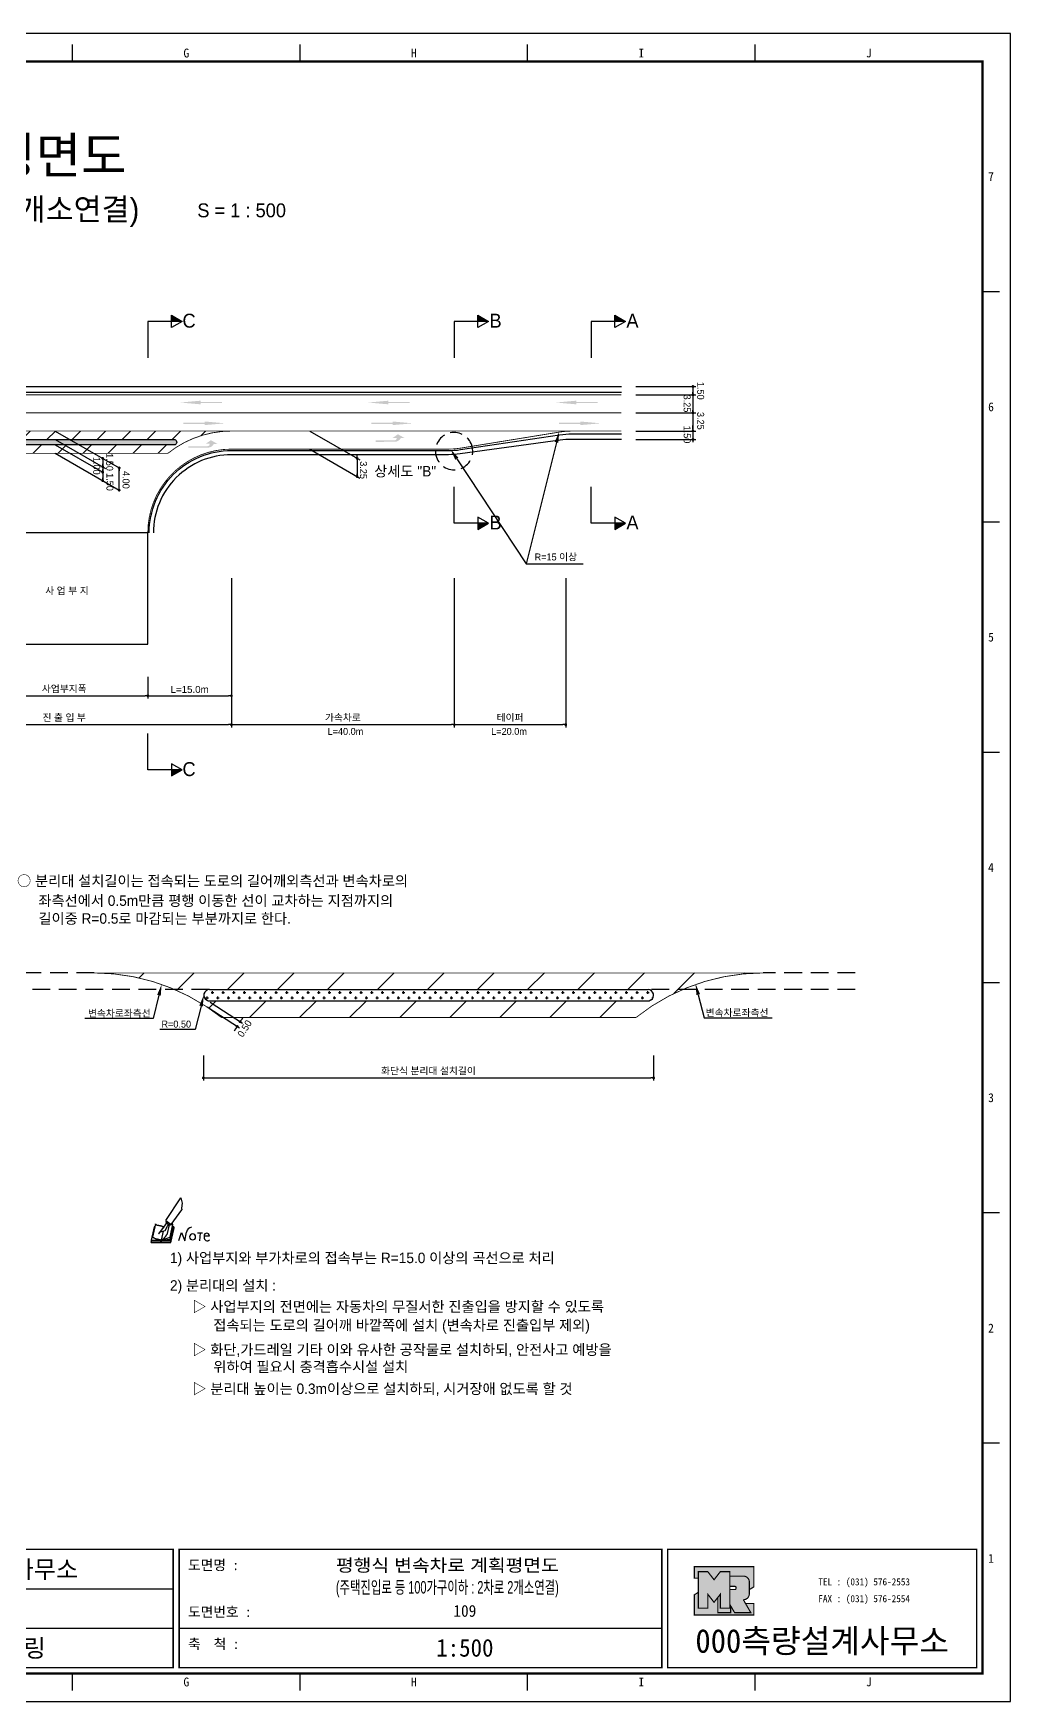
# Model space of a CAD drawing. Header units: millimetres. Extents: x 456 to 879, y 3 to 302.
# Drawn here: x 703.7 to 879.1, y 2.7 to 302.1 of the extents above; entities that cross this region are included whole.
import ezdxf
from ezdxf.enums import TextEntityAlignment as Align

# ---------------------------------------------------------------- set-up
doc = ezdxf.new("R2010")
doc.units = ezdxf.units.MM
doc.linetypes.add('HIDDEN', pattern=[9.525, 6.35, -3.175])
for name, color, linetype in [('CC-GSTR-0004', 4, 'Continuous'), ('CM-LANE-0030', 30, 'Continuous'), ('CZ-DIMT-0002', 7, 'Continuous'), ('CZ-LIN1-0007', 7, 'Continuous'), ('CZ-LIN2-0003', 3, 'Continuous'), ('CZ-LINE-0001', 7, 'Continuous'), ('CZ-TEXT-BOX0', 7, 'Continuous'), ('TITLE', 7, 'Continuous')]:
    doc.layers.add(name, color=color, linetype=linetype)
doc.styles.add('견고딕', font='arial.ttf')
doc.styles.add('돋움', font='')
doc.styles.add('돋음체', font='')
doc.styles.get('돋움').set_extended_font_data('Dotum')
doc.styles.get('돋음체').set_extended_font_data('DotumChe')

# ---------------------------------------------------------------- blocks, each defined once
blk = doc.blocks.new('note')
for p, q in [((0.85, 3.5), (3.53, 7.57)), ((3.53, 7.57), (3.8, 6.64)), ((3.8, 6.64), (3.69, 5.72)), ((1, 3.1), (0.75, 2.77)), ((0.85, 3.5), (1.8, 2.79)), ((1, 3.4), (0.85, 3.21)), ((0.85, 3.21), (1.52, 2.71)), ((1.8, 2.79), (3.74, 5.46)), ((3.69, 5.72), (3.74, 5.46)), ((-1.24, 2.36), (-1.77, 0)), ((-1.77, 0), (1.77, 0)), ((-1.77, 0), (-1.77, -0.3)), ((-1.53, 0.52), (-1.55, 0.54)), ((-1.01, 2.9), (-1.53, 0.52)), ((-1.48, 0.48), (-1.53, 0.52)), ((-1.43, 0.44), (-1.48, 0.48)), ((-1.38, 0.41), (-1.43, 0.44)), ((-1.33, 0.4), (-1.38, 0.41)), ((-1.27, 0.37), (-1.33, 0.4)), ((-1.22, 0.35), (-1.27, 0.37)), ((-1.13, 2.36), (-1.24, 2.36)), ((-1.17, 0.33), (-1.22, 0.35)), ((-1.12, 0.32), (-1.17, 0.33)), ((-1.02, 0.25), (-1.12, 0.32)), ((-0.97, 0.22), (-1.02, 0.25)), ((-1, 2.9), (-1.01, 2.9)), ((-0.98, 2.85), (-1, 2.9)), ((-0.95, 2.8), (-0.98, 2.85)), ((-0.93, 0.21), (-0.97, 0.22)), ((-0.9, 2.75), (-0.95, 2.8)), ((-0.88, 0.19), (-0.93, 0.21)), ((-0.85, 2.72), (-0.9, 2.75)), ((-0.8, 0.18), (-0.88, 0.19)), ((-0.79, 2.69), (-0.85, 2.72)), ((-0.75, 0.17), (-0.8, 0.18)), ((-0.74, 2.68), (-0.79, 2.69)), ((-0.7, 0.16), (-0.75, 0.17)), ((-0.69, 2.65), (-0.74, 2.68)), ((-0.64, 0.15), (-0.7, 0.16)), ((-0.64, 2.65), (-0.69, 2.65)), ((-0.59, 2.63), (-0.64, 2.65)), ((-0.58, 0.14), (-0.64, 0.15)), ((-0.54, 2.62), (-0.59, 2.63)), ((-0.53, 0.13), (-0.58, 0.14)), ((-0.48, 2.61), (-0.54, 2.62)), ((-0.48, 0.12), (-0.53, 0.13)), ((-0.43, 2.61), (-0.48, 2.61)), ((-0.43, 0.11), (-0.48, 0.12)), ((0.75, 2.77), (-0.46, 1.16)), ((0.37, 2.24), (-0.46, 1.16)), ((-0.46, 1.16), (-0.08, 1.47)), ((-0.38, 2.59), (-0.43, 2.61)), ((-0.38, 0.08), (-0.43, 0.11)), ((-0.33, 2.59), (-0.38, 2.59)), ((-0.29, 0.06), (-0.38, 0.08)), ((-0.27, 2.58), (-0.33, 2.59)), ((-0.23, 0.05), (-0.29, 0.06)), ((-0.22, 2.57), (-0.27, 2.58)), ((-0.16, 0.04), (-0.23, 0.05)), ((-0.17, 2.56), (-0.22, 2.57)), ((-0.12, 2.55), (-0.17, 2.56)), ((-0.11, 0.03), (-0.16, 0.04)), ((-0.07, 2.53), (-0.12, 2.55)), ((-0.04, 0.02), (-0.11, 0.03)), ((-0.08, 1.47), (0.72, 1.75)), ((-0.01, 2.51), (-0.07, 2.53)), ((-0.05, -0.3), (-0.05, 0)), ((0, 0), (-0.04, 0.02)), ((0.04, 2.5), (-0.01, 2.51)), ((0.37, 1.63), (0, 0)), ((0, 0), (1.6, 0.53)), ((0, 0), (1.65, 0.18)), ((0, 0.01), (0.06, 0.04)), ((0, -0.3), (0, 0)), ((0.09, 2.48), (0.04, 2.5)), ((0.05, -0.3), (0.05, 0)), ((0.06, 0.04), (0.11, 0.07)), ((0.14, 2.48), (0.09, 2.48)), ((0.11, 0.07), (0.16, 0.09)), ((0.2, 2.47), (0.14, 2.48)), ((0.16, 0.09), (0.21, 0.12)), ((0.26, 2.43), (0.18, 2.46)), ((0.21, 0.12), (0.27, 0.14)), ((0.34, 2.4), (0.26, 2.43)), ((0.27, 0.14), (0.36, 0.19)), ((0.45, 2.37), (0.34, 2.4)), ((0.36, 0.19), (0.41, 0.22)), ((0.41, 0.22), (0.46, 0.27)), ((0.46, 0.27), (0.51, 0.3)), ((0.51, 0.3), (0.56, 0.34)), ((0.56, 0.34), (0.6, 0.4)), ((0.6, 0.4), (0.64, 0.45)), ((0.64, 0.45), (0.67, 0.51)), ((0.67, 0.51), (0.74, 0.58)), ((0.72, 1.75), (1.16, 2.53)), ((0.74, 0.58), (0.79, 0.63)), ((0.79, 0.63), (0.83, 0.68)), ((0.83, 0.68), (0.86, 0.73)), ((0.86, 0.73), (0.89, 0.79)), ((0.89, 0.84), (0.92, 0.89)), ((0.89, 0.79), (0.89, 0.84)), ((0.92, 0.89), (0.96, 0.95)), ((0.96, 0.95), (1.01, 0.97)), ((1.47, 2.74), (1.01, 0.97)), ((1.16, 2.53), (1.37, 2.82)), ((2.13, 2.84), (1.44, 2.63)), ((1.52, 2.71), (1.66, 2.9)), ((1.6, 0.53), (2.13, 2.84)), ((1.65, 0.18), (2.19, 2.48)), ((1.77, 0), (2.3, 2.36)), ((1.77, -0.3), (2.3, 2.07)), ((1.77, -0.38), (2.3, 1.99)), ((1.77, -0.44), (2.3, 1.93)), ((1.77, 0), (1.77, -0.3)), ((2.19, 2.48), (2.04, 2.47)), ((2.3, 2.36), (2.16, 2.36)), ((2.3, 2.36), (2.3, 2.07)), ((3.21, -0.08), (3.68, 1.4)), ((3.68, 1.4), (4.26, -0.14)), ((4.26, -0.14), (4.56, 1.44)), ((6.55, 1.34), (7.46, 1.34)), ((7.01, 1.34), (6.87, -0.11)), ((7.71, 0.77), (7.71, 0.55)), ((7.71, 0.77), (8.67, 0.77)), ((-1.77, -0.3), (1.77, -0.3)), ((-1.77, -0.43), (-1.77, -0.3)), ((-1.77, -0.37), (1.77, -0.37)), ((-1.77, -0.43), (1.77, -0.43))]:
    blk.add_line(p, q)
for centre, major_axis, start_param, end_param in [((0.4, 2.31), (0.0702, 0.0702), 3.283946, 6.425539), ((5.68, 1.23), (-0.806, 0.806), -0.591174, 0.597824), ((5.66, 0.58), (-0.378, 0.378), 3.926991, 10.210176), ((8.3, 0.49), (0.422, 0.422), 2.265602, 4.634911), ((8.19, 0.77), (-0.342, 0.342), 3.926991, 7.068583)]:
    blk.add_ellipse(centre, major_axis=major_axis, ratio=1, start_param=start_param, end_param=end_param)
blk = doc.blocks.new('_Dot')
at = {"color": 0, "linetype": 'ByBlock', "lineweight": -2}
blk.add_line((-0.5, 0), (-1, 0), dxfattribs=at)
at = {"color": 0, "linetype": 'ByBlock', "const_width": 0.5}
blk.add_lwpolyline([(-0.25, 0, 1), (0.25, 0, 1)], format="xyb", close=True, dxfattribs=at)

msp = doc.modelspace()

# ---------------------------------------------------------------- hatches: boundary and pattern name
at = {"layer": 'CM-LANE-0030'}
h = msp.add_hatch(dxfattribs=at)
h.set_pattern_fill('ANSI31', color=256, style=0)
h.set_pattern_definition([(45, (-1023.2153, 4.072), (-2.245064, 2.245064), [])])
h.paths.add_polyline_path([(727.82, 226.72, -0.170323), (739.22, 230.72), (569.22, 230.72, -0.170323), (580.62, 226.72)])
h.paths.add_polyline_path([(579.39, 228.22, 0.001926), (579.27, 228.29, -0.750696), (579.54, 229.22), (728.9, 229.22, -0.750696), (729.17, 228.29, 0.001926), (729.05, 228.22)], flags=16)
h = msp.add_hatch(dxfattribs=at)
h.set_pattern_fill('ANSI31', color=256, scale=2, style=0)
h.set_pattern_definition([(45, (-591.232, -328.1766), (-4.490128, 4.490128), [])])
h.paths.add_polyline_path([(714.62, 133.47, -0.170323), (737.42, 125.47), (811.82, 125.47, -0.170323), (834.62, 133.47)])
h.paths.add_polyline_path([(813.98, 130.47, -0.750696), (814.52, 128.62, 0.001926), (814.27, 128.47), (734.97, 128.47, 0.001926), (734.72, 128.62, -0.750696), (735.26, 130.47)], flags=16)
at = {"layer": 'CZ-LIN1-0007'}
for points in [[(733.69, 236.16), (733.69, 235.94), (737.52, 235.94), (737.52, 235.73), (733.69, 235.73), (733.69, 235.51), (730.04, 235.83)], [(767.39, 236.16), (767.39, 235.94), (771.22, 235.94), (771.22, 235.73), (767.39, 235.73), (767.39, 235.51), (763.74, 235.83)], [(801.09, 236.16), (801.09, 235.94), (804.92, 235.94), (804.92, 235.73), (801.09, 235.73), (801.09, 235.51), (797.44, 235.83)], [(734.42, 232.43), (734.42, 232.21), (730.6, 232.21), (730.6, 232), (734.42, 232), (734.42, 231.78), (738.08, 232.1)], [(768.13, 232.43), (768.13, 232.21), (764.3, 232.21), (764.3, 232), (768.13, 232), (768.13, 231.78), (771.78, 232.1)], [(801.83, 232.43), (801.83, 232.21), (798, 232.21), (798, 232), (801.83, 232), (801.83, 231.78), (805.48, 232.1)], [(735.05, 227.73, 0.267976), (736.08, 228.42), (736.71, 228.41), (735.54, 229.07), (734.59, 228.42), (735.29, 228.42, -0.504994), (734.98, 228), (731.51, 227.98), (731.52, 227.71)], [(768.61, 228.79, 0.267976), (769.64, 229.48), (770.27, 229.48), (769.1, 230.13), (768.16, 229.49), (768.85, 229.48, -0.504994), (768.54, 229.06), (765.08, 229.04), (765.08, 228.77)]]:
    msp.add_hatch(color=256, dxfattribs=at).paths.add_polyline_path(points)
at = {"layer": 'CZ-LIN2-0003'}
h = msp.add_hatch(dxfattribs=at)
h.set_pattern_fill('CROSS', color=256, scale=0.075, style=0)
h.set_pattern_definition([(0, (-1023.21535, 4.07195), (0.47625, 0.47625), [0.238125, -0.714375]), (90, (-1023.0963, 3.9529), (-0.47625, 0.47625), [0.238125, -0.714375])])
h.paths.add_polyline_path([(729.05, 228.22, -0.001926), (729.17, 228.29, 0.750696), (728.9, 229.22), (579.54, 229.22, 0.750696), (579.27, 228.29, -0.001926), (579.39, 228.22)])
h = msp.add_hatch(dxfattribs=at)
h.set_pattern_fill('CROSS', color=256, scale=0.15, style=0)
h.set_pattern_definition([(0, (-591.2321, -328.1766), (0.9525, 0.9525), [0.47625, -1.42875]), (90, (-590.9939, -328.4147), (-0.9525, 0.9525), [0.47625, -1.42875])])
h.paths.add_polyline_path([(735.26, 130.47, 0.750696), (734.72, 128.62, -0.001926), (734.97, 128.47), (814.27, 128.47, -0.001926), (814.52, 128.62, 0.750696), (813.98, 130.47)])
at = {"layer": 'CZ-LINE-0001'}
for points in [[(728.46, 251.48), (728.46, 250.38), (730.36, 250.38)], [(783.46, 251.48), (783.46, 250.38), (785.36, 250.38)], [(808.04, 251.48), (808.04, 250.38), (809.94, 250.38)], [(785.36, 214.16), (783.46, 214.16), (783.46, 213.07)], [(809.94, 214.16), (808.04, 214.16), (808.04, 213.07)], [(730.36, 169.92), (728.46, 169.92), (728.46, 168.82)]]:
    msp.add_hatch(color=256, dxfattribs=at).paths.add_polyline_path(points)
at = {"layer": 'TITLE', "ltscale": 150}
h = msp.add_hatch(color=8, dxfattribs=at)
edge = h.paths.add_edge_path()
edge.add_line((832.97, 26.93), (822.3, 26.93))
edge.add_line((822.3, 26.93), (822.3, 24.85))
edge.add_line((822.3, 24.85), (823.01, 24.85))
edge.add_line((823.01, 24.85), (823.01, 26.03))
edge.add_line((823.01, 26.03), (824.7, 26.03))
edge.add_line((824.7, 26.03), (825.83, 24.58))
edge.add_line((825.83, 24.58), (826.96, 26.03))
edge.add_line((826.96, 26.03), (828.65, 26.03))
edge.add_line((828.65, 26.03), (828.65, 25.23))
edge.add_line((828.65, 25.23), (831.09, 25.23))
edge.add_arc((831.09, 24.16), 1.07, 0, 90, ccw=False)
edge.add_line((832.16, 24.16), (832.16, 22.8))
edge.add_line((832.16, 22.8), (832.97, 23.3))
edge.add_line((832.97, 23.3), (832.97, 26.93))
h.paths.add_polyline_path([(826.51, 21.41), (825.83, 20.53), (824.7, 21.98), (824.7, 19.47), (823.01, 19.47), (823.01, 22.32), (822.3, 21.88), (822.3, 18.24), (832.97, 18.24), (832.97, 20.32), (831.47, 20.32), (832.43, 18.67), (829.52, 18.67), (828.82, 19.88), (828.82, 18.67), (826.51, 18.67)])
msp.add_hatch(color=5, dxfattribs=at).paths.add_polyline_path([(828.65, 26.03), (826.96, 26.03), (825.83, 24.58), (824.7, 26.03), (823.01, 26.03), (823.01, 19.47), (824.7, 19.47), (824.7, 21.98), (825.83, 20.53), (826.96, 21.98), (826.96, 19.47), (828.65, 19.47)])
h = msp.add_hatch(color=161, dxfattribs=at)
edge = h.paths.add_edge_path()
edge.add_arc((831.09, 24.16), 1.07, 360, 450)
edge.add_line((831.09, 25.23), (828.65, 25.23))
edge.add_line((828.65, 25.23), (828.65, 23.38))
edge.add_line((828.65, 23.38), (829.64, 23.38))
edge.add_arc((829.64, 23.26), 0.113, 0, 90, ccw=False)
edge.add_line((829.76, 23.26), (829.76, 22.95))
edge.add_arc((829.64, 22.95), 0.113, 270, 360, ccw=False)
edge.add_line((829.64, 22.84), (828.65, 22.84))
edge.add_line((828.65, 22.84), (828.65, 19.47))
edge.add_line((828.65, 19.47), (826.96, 19.47))
edge.add_line((826.96, 19.47), (826.96, 21.98))
edge.add_line((826.96, 21.98), (826.51, 21.41))
edge.add_line((826.51, 21.41), (826.51, 18.67))
edge.add_line((826.51, 18.67), (828.82, 18.67))
edge.add_line((828.82, 18.67), (828.82, 19.88))
edge.add_line((828.82, 19.88), (829.52, 18.67))
edge.add_line((829.52, 18.67), (832.43, 18.67))
edge.add_line((832.43, 18.67), (831.09, 20.99))
edge.add_arc((831.09, 22.06), 1.07, 270, 360)
edge.add_line((832.16, 22.06), (832.16, 24.16))

# ---------------------------------------------------------------- linework, layer by layer
at = {"color": 0, "linetype": 'ByBlock', "lineweight": -2}
for p, q in [((822.05, 238.47), (822.05, 238.22)), ((822.05, 237.47), (822.05, 237.72)), ((822.05, 236.97), (822.05, 236.72)), ((822.05, 234.22), (822.05, 234.47)), ((822.05, 233.72), (822.05, 233.47)), ((822.05, 230.97), (822.05, 231.22)), ((822.05, 230.97), (822.05, 231.22)), ((822.05, 228.97), (822.05, 228.72)), ((822.05, 228.97), (822.05, 228.72)), ((716.12, 225.56), (716.12, 225.31)), ((716.12, 224.56), (716.12, 224.81)), ((761.77, 226.06), (761.77, 226.31)), ((761.77, 225.56), (761.77, 225.31)), ((716.12, 224.06), (716.12, 223.81)), ((716.12, 223.56), (716.12, 223.81)), ((716.12, 222.06), (716.12, 222.31)), ((719.08, 223.85), (719.08, 223.6)), ((761.77, 222.81), (761.77, 223.06)), ((719.08, 220.35), (719.08, 220.6)), ((740.11, 123.66), (739.98, 123.45)), ((740.93, 124.92), (741.06, 125.13))]:
    msp.add_line(p, q, dxfattribs=at)
at = {"color": 0, "linetype": 'ByBlock', "const_width": 0.25}
for points in [[(822.05, 238.59, 1), (822.05, 238.84, 1)], [(822.05, 237.09, 1), (822.05, 237.34, 1)], [(822.05, 237.34, 1), (822.05, 237.09, 1)], [(822.05, 233.84, 1), (822.05, 234.09, 1)], [(822.05, 234.09, 1), (822.05, 233.84, 1)], [(822.05, 230.84, 1), (822.05, 230.59, 1)], [(822.05, 230.84, 1), (822.05, 230.59, 1)], [(822.05, 229.09, 1), (822.05, 229.34, 1)], [(822.05, 229.09, 1), (822.05, 229.34, 1)], [(716.12, 225.69, 1), (716.12, 225.94, 1)], [(716.12, 224.19, 1), (716.12, 224.44, 1)], [(716.12, 224.44, 1), (716.12, 224.19, 1)], [(761.77, 225.94, 1), (761.77, 225.69, 1)], [(761.77, 225.69, 1), (761.77, 225.94, 1)], [(716.12, 223.44, 1), (716.12, 223.19, 1)], [(716.12, 221.94, 1), (716.12, 221.69, 1)], [(719.08, 223.98, 1), (719.08, 224.23, 1)], [(761.77, 222.69, 1), (761.77, 222.44, 1)], [(719.08, 220.23, 1), (719.08, 219.98, 1)], [(740.18, 123.76, 1), (740.32, 123.97, 1)], [(740.86, 124.81, 1), (740.72, 124.6, 1)]]:
    msp.add_lwpolyline(points, format="xyb", close=True, dxfattribs=at)
at = {"layer": 'CC-GSTR-0004'}
for points in [[(529.22, 238.72), (809.22, 238.72)], [(529.22, 237.72), (809.22, 237.72)]]:
    msp.add_lwpolyline(points, dxfattribs=at)
for points in [[(724.47, 212.47, -0.414214), (739.22, 227.22), (778.1, 227.22), (778.1, 227.22, 0.03724), (780.33, 227.38), (798.11, 230.05, -0.03724), (800.34, 230.22), (800.34, 230.22), (809.22, 230.22)], [(809.22, 229.22), (800.25, 229.22), (800.25, 229.22, 0.034174), (798.2, 229.08), (780.24, 226.61), (780.24, 226.61, -0.034174), (778.19, 226.47), (778.19, 226.47), (739.22, 226.47, 0.414214), (725.22, 212.47)]]:
    msp.add_lwpolyline(points, format="xyb", dxfattribs=at)
at = {"layer": 'CM-LANE-0030', "const_width": 0.15}
msp.add_lwpolyline([(529.22, 233.97), (809.22, 233.97)], dxfattribs=at)
for points in [[(569.22, 230.72), (739.22, 230.72, 0.170323), (727.82, 226.72), (580.62, 226.72, 0.170323)], [(811.82, 125.47), (737.42, 125.47, 0.170323), (714.62, 133.47), (834.62, 133.47, 0.170323)]]:
    msp.add_lwpolyline(points, format="xyb", close=True, dxfattribs=at)
at = {"layer": 'CZ-LIN1-0007', "const_width": 0.15}
for points in [[(529.22, 237.22), (809.22, 237.22)], [(739.22, 230.72), (769.82, 230.72)]]:
    msp.add_lwpolyline(points, dxfattribs=at)
msp.add_lwpolyline([(809.22, 230.72), (800.43, 230.72, 0.040295), (798.02, 230.52), (780.41, 227.66), (780.41, 227.66, -0.040295), (778.01, 227.47), (778.01, 227.47), (739.22, 227.47, 0.414214), (724.22, 212.47)], format="xyb", dxfattribs=at)
at = {"layer": 'CZ-LIN1-0007', "linetype": 'HIDDEN', "const_width": 0.15}
msp.add_lwpolyline([(769.82, 230.72), (800.43, 230.72)], dxfattribs=at)
at = {"layer": 'CZ-LIN2-0003'}
for p, q in [((735.26, 130.47), (813.98, 130.47)), ((734.97, 128.47), (814.27, 128.47)), ((741.06, 125.13), (741.33, 125.55))]:
    msp.add_line(p, q, dxfattribs=at)
msp.add_lwpolyline([(728.9, 229.22, -0.750696), (729.17, 228.29, 0.001926), (729.05, 228.22), (579.39, 228.22, 0.001926), (579.27, 228.29, -0.750696), (579.54, 229.22)], format="xyb", close=True, dxfattribs=at)
msp.add_lwpolyline([(724.22, 212.47), (694.22, 212.47), (694.22, 192.47), (724.22, 192.47)], close=True, dxfattribs=at)
for points in [[(734.97, 128.47, 0.001926), (734.72, 128.62, 0.001926)], [(814.52, 128.62, 0.001926), (814.27, 128.47)]]:
    msp.add_lwpolyline(points, format="xyb", dxfattribs=at)
for centre, start, end in [((735.26, 129.47), 90, 237.5816), ((813.98, 129.47), 302.4184, 90)]:
    msp.add_arc(centre, 1, start, end, dxfattribs=at)
at = {"layer": 'CZ-LINE-0001'}
for p, q in [((728.46, 249.29), (728.46, 251.48)), ((728.46, 251.48), (730.36, 250.38)), ((783.46, 249.29), (783.46, 251.48)), ((783.46, 251.48), (785.36, 250.38)), ((808.04, 249.29), (808.04, 251.48)), ((808.04, 251.48), (809.94, 250.38)), ((730.36, 250.38), (724.22, 250.38)), ((724.22, 250.38), (724.22, 243.84)), ((730.36, 250.38), (728.46, 249.29)), ((785.36, 250.38), (779.22, 250.38)), ((779.22, 250.38), (779.22, 243.84)), ((785.36, 250.38), (783.46, 249.29)), ((809.94, 250.38), (803.8, 250.38)), ((803.8, 250.38), (803.8, 243.84)), ((809.94, 250.38), (808.04, 249.29)), ((811.82, 238.72), (822.55, 238.72)), ((811.82, 237.22), (822.55, 237.22)), ((811.82, 237.22), (822.55, 237.22)), ((822.05, 238.22), (822.05, 229.22)), ((811.82, 233.97), (822.55, 233.97)), ((811.82, 233.97), (822.55, 233.97)), ((707.62, 230.72), (719.08, 224.1)), ((753.27, 230.72), (762.27, 225.52)), ((811.82, 230.72), (822.55, 230.72)), ((811.82, 230.72), (822.55, 230.72)), ((822.05, 231.22), (822.05, 231.72)), ((707.62, 229.22), (716.62, 224.02)), ((707.62, 228.22), (716.12, 223.31)), ((811.82, 229.22), (822.55, 229.22)), ((811.82, 229.22), (822.55, 229.22)), ((707.62, 226.72), (719.08, 220.1)), ((716.12, 225.31), (716.12, 221.81)), ((753.27, 227.47), (762.27, 222.27)), ((761.77, 225.31), (761.77, 222.31)), ((719.08, 220.1), (719.08, 224.1)), ((779.22, 214.16), (779.22, 220.71)), ((803.8, 214.16), (803.8, 220.71)), ((785.36, 214.16), (779.22, 214.16)), ((785.36, 214.16), (783.46, 215.26)), ((783.46, 215.26), (783.46, 213.07)), ((783.46, 213.07), (785.36, 214.16)), ((809.94, 214.16), (803.8, 214.16)), ((809.94, 214.16), (808.04, 215.26)), ((808.04, 215.26), (808.04, 213.07)), ((808.04, 213.07), (809.94, 214.16)), ((792.1, 206.86), (802.37, 206.86)), ((739.22, 204.31), (739.22, 177.53)), ((779.22, 204.31), (779.22, 177.53)), ((779.22, 204.31), (779.22, 177.53)), ((799.22, 204.31), (799.22, 177.53)), ((724.22, 186.59), (724.22, 182.71)), ((724.22, 186.59), (724.22, 182.71)), ((739.22, 186.59), (739.22, 182.71)), ((739.22, 186.59), (739.22, 177.53)), ((694.72, 183.21), (723.72, 183.21)), ((724.72, 183.21), (738.72, 183.21)), ((679.72, 178.03), (738.72, 178.03)), ((739.72, 178.03), (778.72, 178.03)), ((779.72, 178.03), (798.72, 178.03)), ((724.22, 169.92), (724.22, 176.46)), ((730.36, 169.92), (728.46, 171.02)), ((728.46, 171.02), (728.46, 168.82)), ((730.36, 169.92), (724.22, 169.92)), ((728.46, 168.82), (730.36, 169.92)), ((734.84, 127.36), (740.67, 123.59)), ((735.39, 128.2), (741.21, 124.43)), ((739.98, 123.45), (739.71, 123.03)), ((734.19, 118.68), (734.19, 114.14)), ((814.98, 118.68), (814.98, 114.14)), ((734.69, 114.64), (814.48, 114.64))]:
    msp.add_line(p, q, dxfattribs=at)
at = {"layer": 'CZ-LINE-0001', "linetype": 'HIDDEN', "ltscale": 0.35}
msp.add_line((782.5, 227.5), (782.5, 227.5), dxfattribs=at)
at = {"layer": 'CZ-LINE-0001', "linetype": 'HIDDEN', "ltscale": 0.5}
for p, q in [((714.62, 133.47), (698.09, 133.47)), ((851.14, 133.47), (834.62, 133.47)), ((735.26, 130.47), (698.09, 130.47)), ((851.14, 130.47), (813.98, 130.47))]:
    msp.add_line(p, q, dxfattribs=at)
at = {"layer": 'CZ-LINE-0001'}
for points in [[(797.56, 228.68), (792.1, 206.86)], [(779.66, 225.75), (792.1, 206.86)], [(726.21, 129.47), (725.16, 125.29), (712.93, 125.29)], [(733.77, 127.53), (732.72, 123.35), (726.38, 123.35)]]:
    msp.add_lwpolyline(points, dxfattribs=at)
at = {"layer": 'CZ-LINE-0001', "extrusion": (0, 0, -1)}
msp.add_lwpolyline([(-823, 129.57), (-824.05, 125.39), (-836.28, 125.39)], dxfattribs=at)
at = {"layer": 'CZ-LINE-0001', "linetype": 'HIDDEN', "ltscale": 0.35}
msp.add_arc((779.18, 227.1), 3.35, 6.7667, 6.749, dxfattribs=at)
at = {"layer": 'CZ-LINE-0001'}
for points in [[(797.24, 228.77), (798.05, 230.62), (797.89, 228.6)], [(779.38, 225.57), (778.56, 227.42), (779.94, 225.94)], [(725.89, 129.55), (726.7, 131.41), (726.54, 129.39)], [(733.45, 127.61), (734.26, 129.47), (734.09, 127.45)]]:
    msp.add_solid(points, dxfattribs=at)
at = {"layer": 'CZ-LINE-0001', "extrusion": (0, 0, -1)}
msp.add_solid([(-823.32, 129.65), (-822.51, 131.51), (-822.67, 129.49)], dxfattribs=at)
at = {"layer": 'TITLE', "color": 7, "linetype": 'Continuous'}
for p, q in [((710.72, 297.04), (710.72, 300.06)), ((751.54, 297.04), (751.54, 300.06)), ((792.37, 297.04), (792.37, 300.06)), ((833.19, 297.04), (833.19, 300.06)), ((877.04, 255.71), (874.02, 255.71)), ((877.04, 214.38), (874.02, 214.38)), ((877.04, 173.05), (874.02, 173.05)), ((877.04, 131.72), (874.02, 131.72)), ((877.04, 90.4), (874.02, 90.4)), ((877.04, 49.07), (874.02, 49.07)), ((710.72, 4.71), (710.72, 7.74)), ((751.54, 4.71), (751.54, 7.74)), ((792.37, 4.71), (792.37, 7.74)), ((833.19, 4.71), (833.19, 7.74))]:
    msp.add_line(p, q, dxfattribs=at)
at = {"layer": 'TITLE', "ltscale": 150}
for p, q in [((642.17, 22.95), (728.78, 22.95)), ((642.17, 15.87), (728.78, 15.87)), ((729.85, 15.87), (816.46, 15.87))]:
    msp.add_line(p, q, dxfattribs=at)
at = {"layer": 'TITLE'}
msp.add_line((874.13, 7.74), (465.27, 7.74), dxfattribs=at)
msp.add_lwpolyline([(455.69, 2.7), (879.05, 2.7), (879.05, 302.08), (455.69, 302.08)], close=True, dxfattribs=at)
at = {"layer": 'TITLE', "linetype": 'Continuous', "const_width": 0.403}
msp.add_lwpolyline([(465.77, 7.74), (465.77, 297.04), (874.02, 297.04), (874.02, 7.74)], close=True, dxfattribs=at)
at = {"layer": 'TITLE', "ltscale": 150}
for points, const_width in [([(728.78, 8.8), (642.17, 8.8), (642.17, 30.02), (728.78, 30.02)], 0.265), ([(729.85, 30.02), (816.46, 30.02), (816.46, 8.8), (729.85, 8.8)], 0.265), ([(872.96, 30.02), (872.96, 8.8), (817.52, 8.8), (817.52, 30.02), (872.96, 30.02)], 0.265), ([(828.65, 26.03), (826.96, 26.03), (825.83, 24.58), (824.7, 26.03), (823.01, 26.03), (823.01, 19.47), (824.7, 19.47), (824.7, 21.98), (825.83, 20.53), (826.96, 21.98), (826.96, 19.47), (828.65, 19.47)], 0.212), ([(826.51, 21.41), (825.83, 20.53), (824.7, 21.98), (824.7, 19.47), (823.01, 19.47), (823.01, 22.32), (822.3, 21.88), (822.3, 18.24), (832.97, 18.24), (832.97, 20.32), (831.47, 20.32), (832.43, 18.67), (829.52, 18.67), (828.82, 19.88), (828.82, 18.67), (826.51, 18.67)], 0.212)]:
    msp.add_lwpolyline(points, close=True, dxfattribs=dict(at, const_width=const_width))
at = {"layer": 'TITLE', "ltscale": 150, "const_width": 0.212}
for points in [[(832.97, 26.93), (822.3, 26.93), (822.3, 24.85), (823.01, 24.85), (823.01, 26.03), (824.7, 26.03), (825.83, 24.58), (826.96, 26.03), (828.65, 26.03), (828.65, 25.23), (831.09, 25.23, -0.414214), (832.16, 24.16), (832.16, 22.8), (832.97, 23.3)], [(832.16, 24.16, 0.414214), (831.09, 25.23), (828.65, 25.23), (828.65, 23.38), (829.64, 23.38, -0.414214), (829.76, 23.26), (829.76, 22.95, -0.414214), (829.64, 22.84), (828.65, 22.84), (828.65, 19.47), (826.96, 19.47), (826.96, 21.98), (826.51, 21.41), (826.51, 18.67), (828.82, 18.67), (828.82, 19.88), (829.52, 18.67), (832.43, 18.67), (831.09, 20.99, 0.414214), (832.16, 22.06)]]:
    msp.add_lwpolyline(points, format="xyb", close=True, dxfattribs=at)

# ---------------------------------------------------------------- block references
at = {"layer": 'CZ-LINE-0001', "xscale": 0.5, "yscale": 0.5, "zscale": 0.5}
for p in [(724.22, 183.21), (739.22, 183.21), (739.22, 178.03), (779.22, 178.03), (799.22, 178.03), (814.98, 114.64)]:
    msp.add_blockref('_Dot', p, dxfattribs=at)
at = {"layer": 'CZ-LINE-0001', "xscale": 0.5, "yscale": 0.5, "zscale": 0.5, "rotation": 180}
for p in [(724.22, 183.21), (739.22, 178.03), (779.22, 178.03), (734.19, 114.64)]:
    msp.add_blockref('_Dot', p, dxfattribs=at)
at = {"layer": 'CZ-TEXT-BOX0'}
msp.add_blockref('note', (726.6, 85.52), dxfattribs=at)

# ---------------------------------------------------------------- texts
at = {"layer": 'CZ-DIMT-0002', "style": '돋움'}
for s, height, p in [('C', 2.5, (731.62, 250.52)), ('B', 2.5, (786.62, 250.52)), ('A', 2.5, (811.19, 250.52)), ('상세도 "B"', 1.875, (770.4, 223.51)), ('B', 2.5, (786.62, 214.3)), ('A', 2.5, (811.19, 214.3)), ('R=15 이상', 1.25, (797.44, 208.12)), ('사 업 부 지', 1.25, (709.71, 202.06)), ('L=40.0m', 1.25, (759.68, 176.81)), ('L=20.0m', 1.25, (789.04, 176.81)), ('C', 2.5, (731.62, 170.05))]:
    msp.add_text(s, height=height, dxfattribs=at).set_placement(p, align=Align.MIDDLE_CENTER)
for s, p in [('3.25', (820.37, 237.25)), ('1.50', (822.8, 239.53)), ('3.25', (822.8, 234.14)), ('1.50', (820.37, 231.69))]:
    msp.add_text(s, height=1.25, rotation=270, dxfattribs=at).set_placement(p)
for s, p in [('○ 분리대 설치길이는 접속되는 도로의 길어깨외측선과 변속차로의', (700.74, 149.99)), ('좌측선에서 0.5m만큼 평행 이동한 선이 교차하는 지점까지의', (704.59, 146.44)), ('길이중 R=0.5로 마감되는 부분까지로 한다.', (704.59, 143.24)), ('1) 사업부지와 부가차로의 접속부는 R=15.0 이상의 곡선으로 처리', (728.2, 82.33)), ('2) 분리대의 설치 :', (728.2, 77.39)), ('▷ 사업부지의 전면에는 자동차의 무질서한 진출입을 방지할 수 있도록', (732.19, 73.59)), ('접속되는 도로의 길어깨 바깥쪽에 설치 (변속차로 진출입부 제외)', (735.97, 70.26)), ('▷ 화단,가드레일 기타 이와 유사한 공작물로 설치하되, 안전사고 예방을', (732.19, 65.86)), ('위하여 필요시 충격흡수시설 설치', (735.97, 62.79)), ('▷ 분리대 높이는 0.3m이상으로 설치하되, 시거장애 없도록 할 것', (732.19, 58.85))]:
    msp.add_text(s, height=1.875, dxfattribs=at).set_placement(p, align=Align.MIDDLE_LEFT)
for s, p in [('변속차로좌측선', (713.47, 125.6)), ('변속차로좌측선', (824.33, 125.71)), ('R=0.50', (726.66, 123.66))]:
    msp.add_text(s, height=1.25, dxfattribs=at).set_placement(p)
at = {"layer": 'CZ-DIMT-0002', "char_height": 1.25, "attachment_point": 5, "style": '돋움'}
for s, insert, rotation in [('1.00', (715.04, 224.48), 270), ('1.50', (717.37, 225.15), 270), ('3.25', (762.92, 223.71), 270), ('1.50', (717.41, 221.57), 270), ('4.00', (720.3, 221.95), 270), ('\\A1;0.50', (741.59, 123.49), 57.1401)]:
    msp.add_mtext(s, dxfattribs=dict(at, insert=insert, rotation=rotation))
at = {"layer": 'CZ-LINE-0001', "char_height": 1.25, "attachment_point": 5, "style": '돋움'}
for s, insert in [('\\A1;사업부지폭', (709.22, 184.4)), ('\\A1;{\\fArial|b0|i0|c0|p32;L=15.0m}', (731.72, 184.34)), ('\\A1;진 출 입 부', (709.22, 179.23)), ('\\A1;가속차로', (759.22, 179.23)), ('\\A1;테이퍼', (789.22, 179.23)), ('\\A1;화단식 분리대 설치길이', (774.58, 115.84))]:
    msp.add_mtext(s, dxfattribs=dict(at, insert=insert))
at = {"layer": 'TITLE', "color": 3, "linetype": 'Continuous', "style": '돋음체'}
for s, p in [('G', (731.13, 298.55)), ('H', (771.96, 298.55)), ('I', (812.78, 298.55)), ('J', (853.61, 298.55)), ('7', (875.53, 276.38)), ('6', (875.53, 235.05)), ('5', (875.53, 193.72)), ('4', (875.53, 152.39)), ('3', (875.53, 111.07)), ('2', (875.53, 69.74)), ('1', (875.53, 28.41)), ('G', (731.13, 6.23)), ('H', (771.96, 6.23)), ('I', (812.78, 6.23)), ('J', (853.61, 6.23))]:
    msp.add_text(s, height=1.59, dxfattribs=at).set_placement(p, align=Align.MIDDLE)
at = {"layer": 'TITLE', "style": '돋움'}
for s, height, p in [('평행식 변속차로 계획평면도', 6.5, (669.11, 280.16)), ('(주택진입로 등 100가구이하 : 2차로 2개소연결)', 4, (669.15, 270.53))]:
    msp.add_text(s, height=height, dxfattribs=at).set_placement(p, align=Align.MIDDLE_CENTER)
msp.add_text('S = 1 : 500', height=2.5, dxfattribs=at).set_placement((733.1, 270.32), align=Align.MIDDLE_LEFT)
at = {"layer": 'TITLE', "color": 7, "linetype": 'Continuous', "style": '견고딕'}
for s, height, p in [('00 국토 관리 사무소', 3.1832, (693.44, 26.48)), ('00엔지니어링', 3.183, (693.44, 12.34))]:
    msp.add_text(s, height=height, dxfattribs=at).set_placement(p, align=Align.MIDDLE)
at = {"layer": 'TITLE', "style": '돋음체'}
for s, p in [('도면명 :', (731.44, 26.31)), ('도면번호 :', (731.44, 17.91)), ('축  척 :', (731.44, 12.16))]:
    msp.add_text(s, height=1.804, dxfattribs=at).set_placement(p)
at = {"layer": 'TITLE', "style": '돋움'}
for s, width, p, p2 in [('평행식 변속차로 계획평면도', 1.010039, (757.97, 26.05), (797.97, 26.05)), ('(주택진입로 등 100가구이하 : 2차로 2개소연결)', 0.590323, (757.97, 22.1), (797.97, 22.1))]:
    msp.add_text(s, height=2.25, dxfattribs=dict(at, width=width)).set_placement(p, p2, align=Align.FIT)
at = {"layer": 'TITLE', "color": 180, "style": '돋음체'}
for s, p in [('TEL : (031) 576-2553', (844.54, 23.57)), ('FAX : (031) 576-2554', (844.54, 20.55))]:
    msp.add_text(s, height=1.2733, dxfattribs=at).set_placement(p)
at = {"layer": 'TITLE', "linetype": 'Continuous', "style": '돋음체'}
for s, height, p in [('109', 2.122, (781.11, 18.97)), ('1:500', 3.183, (781.11, 12.34))]:
    msp.add_text(s, height=height, dxfattribs=at).set_placement(p, align=Align.MIDDLE)
at = {"layer": 'TITLE', "color": 180, "style": '돋음체'}
msp.add_text('000측량설계사무소', height=4.244, dxfattribs=at).set_placement((845.24, 11.48), align=Align.CENTER)

doc.saveas('drawing.dxf')
